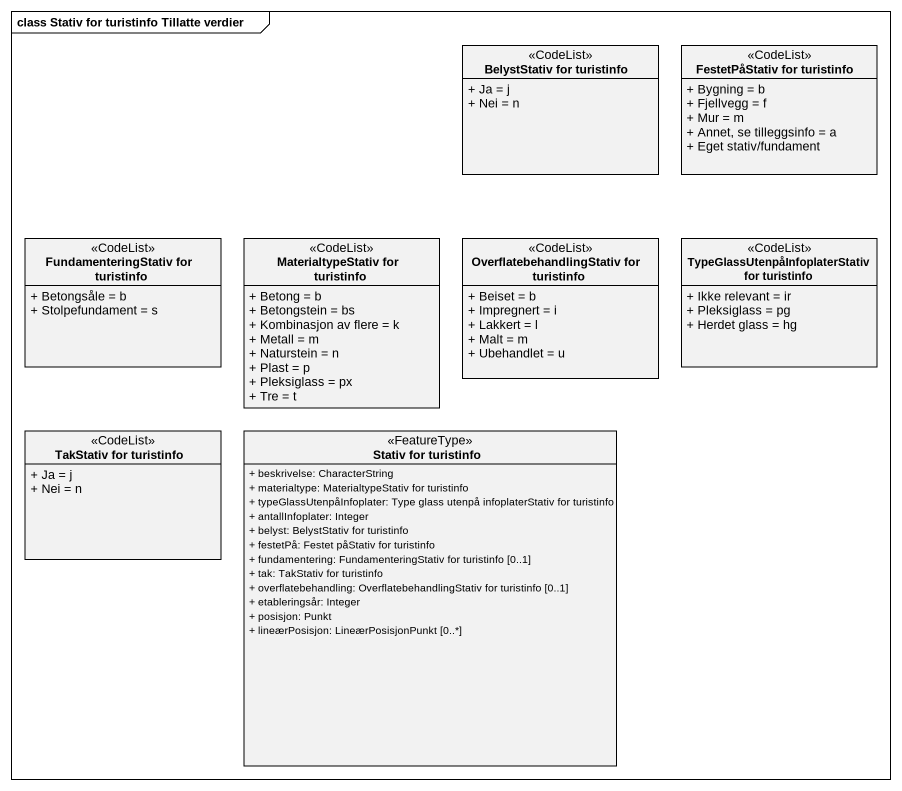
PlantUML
@startuml
mainframe class Stativ for turistinfo Tillatte verdier
hide circle
hide empty members
skinparam classAttributeIconSize 0
class "BelystStativ for turistinfo" as BelystStativ_for_turistinfo <<CodeList>> {
  + Ja = j
  + Nei = n
}
class "FestetPåStativ for turistinfo" as FestetPåStativ_for <<CodeList>> {
  + Bygning = b
  + Fjellvegg = f
  + Mur = m
  + Annet, se tilleggsinfo = a
  + Eget stativ/fundament
}
class "FundamenteringStativ for turistinfo" as FundamenteringStativ_for <<CodeList>> {
  + Betongsåle = b
  + Stolpefundament = s
}
class "MaterialtypeStativ for turistinfo" as MaterialtypeStativ_for <<CodeList>> {
  + Betong = b
  + Betongstein = bs
  + Kombinasjon av flere = k
  + Metall = m
  + Naturstein = n
  + Plast = p
  + Pleksiglass = px
  + Tre = t
}
class "OverflatebehandlingStativ for turistinfo" as OverflatebehandlingStativ <<CodeList>> {
  + Beiset = b
  + Impregnert = i
  + Lakkert = l
  + Malt = m
  + Ubehandlet = u
}
class "TypeGlassUtenpåInfoplaterStativ for turistinfo" as TypeGlassUtenpåInfoplaterSta <<CodeList>> {
  + Ikke relevant = ir
  + Pleksiglass = pg
  + Herdet glass = hg
}
class "TakStativ for turistinfo" as TakStativ_for_turistinfo <<CodeList>> {
  + Ja = j
  + Nei = n
}
class "Stativ for turistinfo" as Stativ_for_turistinfo <<FeatureType>> {
  + beskrivelse: CharacterString
  + materialtype: MaterialtypeStativ for turistinfo
  + typeGlassUtenpåInfoplater: Type glass utenpå infoplaterStativ for turistinfo
  + antallInfoplater: Integer
  + belyst: BelystStativ for turistinfo
  + festetPå: Festet påStativ for turistinfo
  + fundamentering: FundamenteringStativ for turistinfo [0..1]
  + tak: TakStativ for turistinfo
  + overflatebehandling: OverflatebehandlingStativ for turistinfo [0..1]
  + etableringsår: Integer
  + posisjon: Punkt
  + lineærPosisjon: LineærPosisjonPunkt [0..*]
}
@enduml
